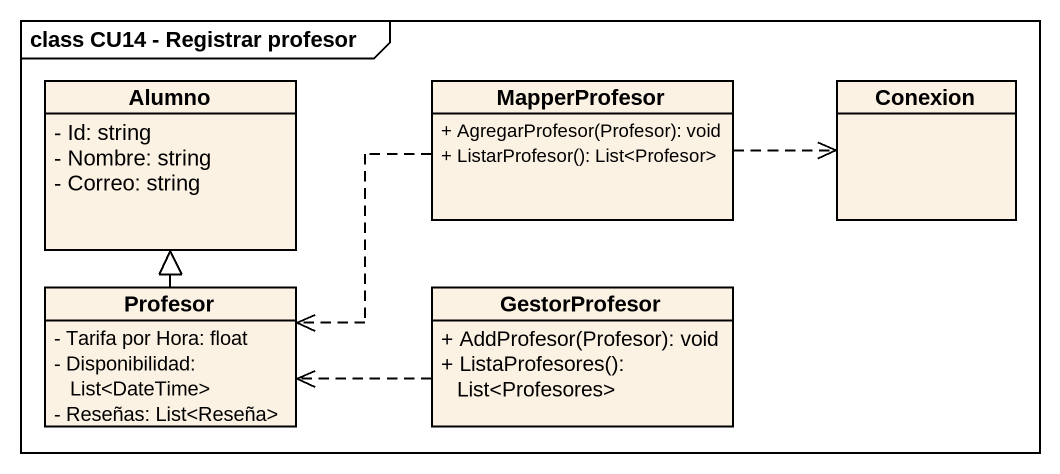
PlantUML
@startuml
mainframe class CU14 - Registrar profesor
hide circle
hide empty members
skinparam classAttributeIconSize 0
class Alumno {
  - Id: string
  - Nombre: string
  - Correo: string
}
class MapperProfesor {
  + AgregarProfesor(Profesor): void
  + ListarProfesor(): List<Profesor>
}
class Conexion
class Profesor {
  - Tarifa por Hora: float
  - Disponibilidad: List<DateTime>
  - Reseñas: List<Reseña>
}
class GestorProfesor {
  + AddProfesor(Profesor): void
  + ListaProfesores(): List<Profesores>
}
MapperProfesor .right.> Conexion
MapperProfesor .left.> Profesor
Profesor -up-|> Alumno
GestorProfesor .left.> Profesor
@enduml
